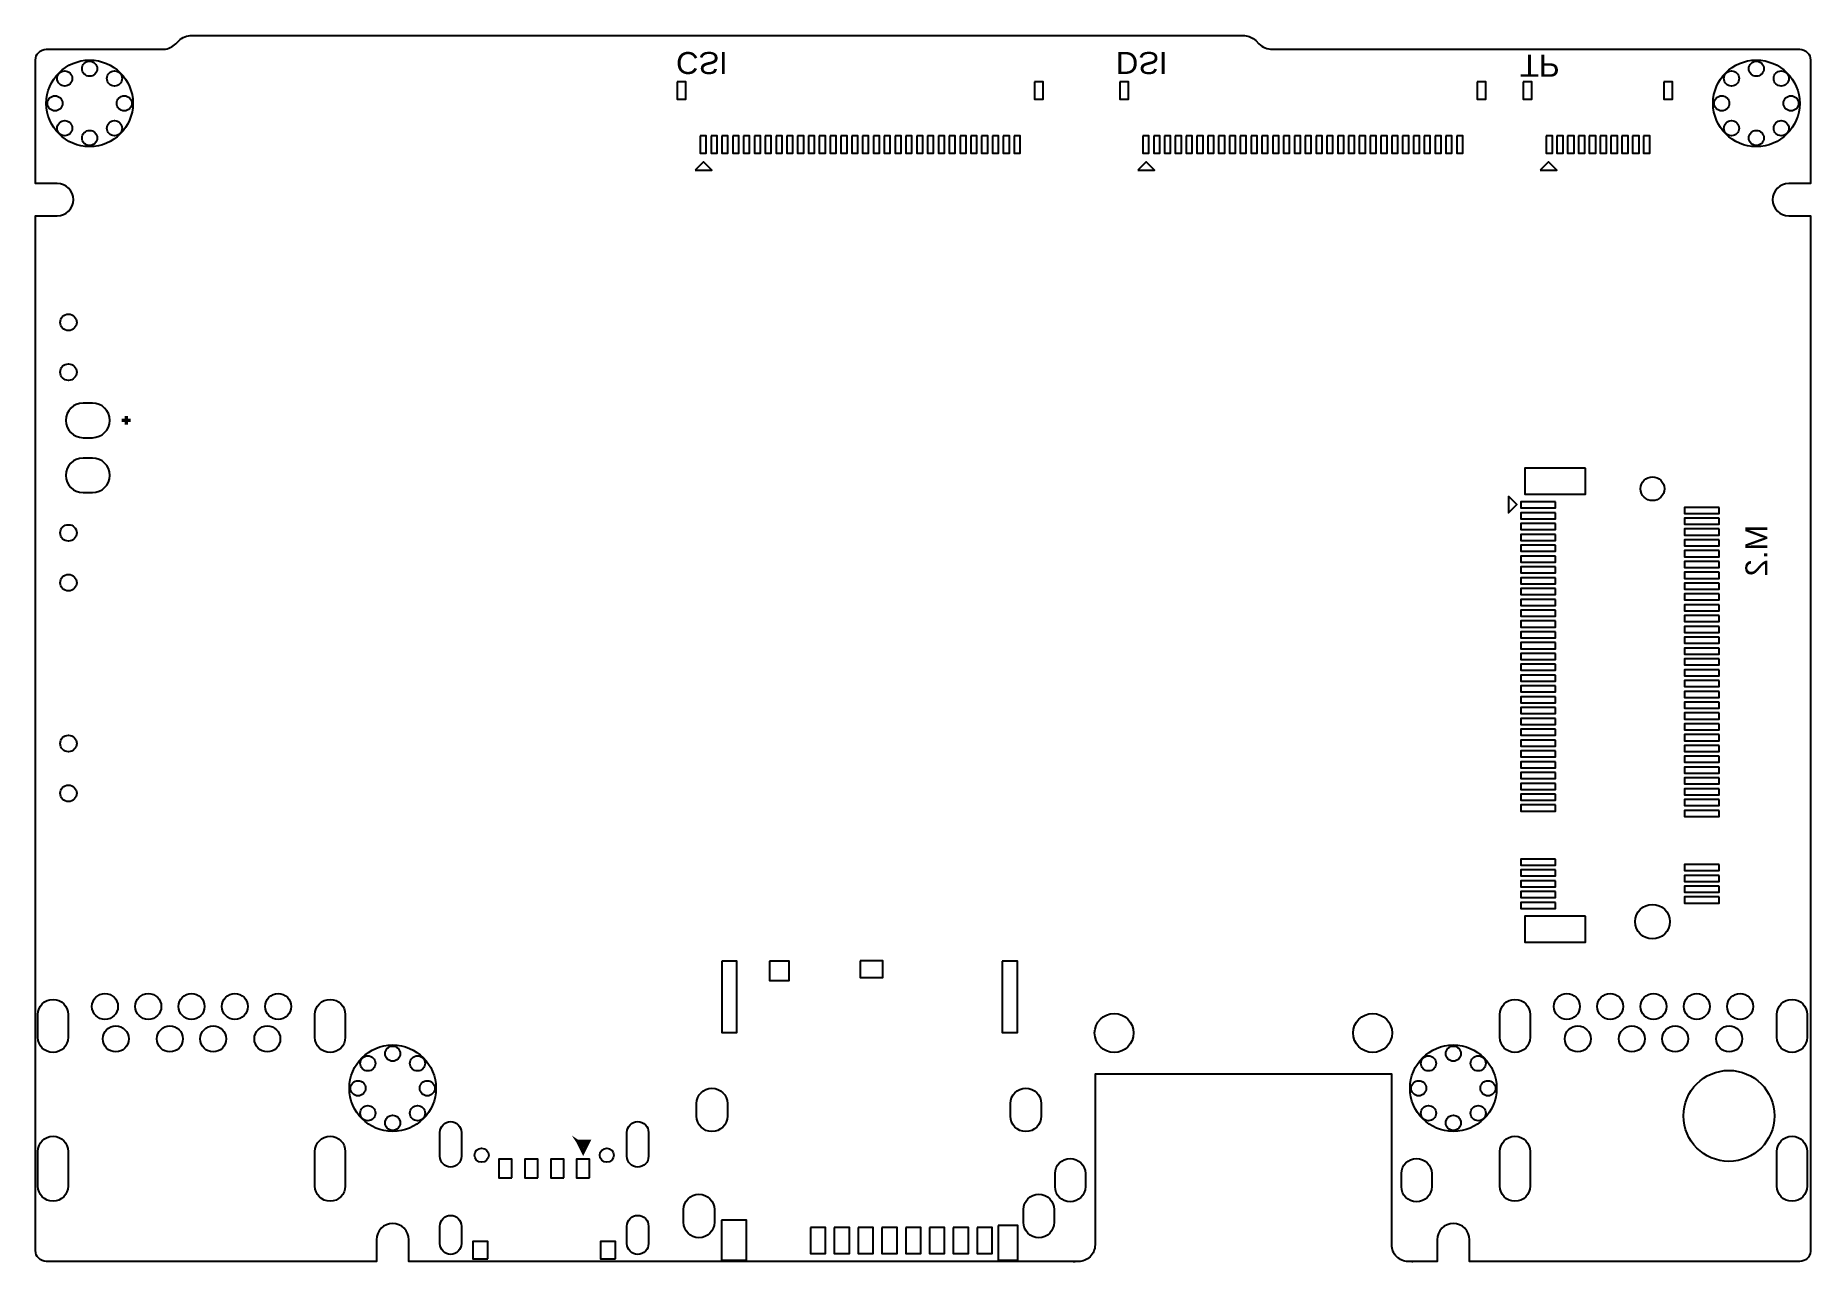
# Model space of a CAD drawing. Extents: x 0 to 82, y 0 to 56.6.
import ezdxf

# ---------------------------------------------------------------- set-up
doc = ezdxf.new("R2010")
doc.units = 0
for name, color, linetype in [('BG_OUTLINE', 7, 'CONTINUOUS'), ('BG_SILKSCREEN_BOTTOM', 7, 'CONTINUOUS'), ('PG_SILKSCREEN_BOTTOM', 7, 'CONTINUOUS'), ('PIN_BOTTOM', 7, 'CONTINUOUS')]:
    doc.layers.add(name, color=color, linetype=linetype)

msp = doc.modelspace()

# ---------------------------------------------------------------- linework, layer by layer
at = {"layer": 'BG_OUTLINE'}
msp.add_lwpolyline([(47.419768, 0.004064), (17.249902, 0.00762), (17.249902, 1.007618, 0.999991), (15.750032, 1.007618), (15.750032, 0.00762), (0.500126, 0.00762, -0.414214), (0, 0.507492), (0, 48.307498), (0.999998, 48.307498, 1), (0.999998, 49.807622), (0, 49.807622), (0, 55.507636, -0.414214), (0.500126, 56.007508), (5.923788, 56.007508, 0.178712), (6.478524, 56.263032), (6.615938, 56.400446, -0.189544), (7.230364, 56.642), (55.858664, 56.642, -0.17923), (56.36895, 56.407558), (56.519064, 56.257444, 0.192719), (57.143396, 56.007508), (81.499964, 56.007508, -0.414219), (82.00009, 55.507636), (82.00009, 49.807622), (81.000092, 49.807622, 1), (81.000092, 48.307498), (81.99882, 48.307498), (81.99882, 19.225768), (81.99882, 0.473456, -0.394329), (81.499964, 0.00762), (66.250058, 0.00762), (66.250058, 1.007618, 0.999991), (64.749934, 1.007618), (64.749934, 0.00762), (63.5762, 0.00762), (63.627, 0.00762), (63.415926, 0.00762, -0.414214), (62.653926, 0.76962), (62.653926, 8.659876), (62.103, 8.659876), (48.946054, 8.659876), (48.946054, 1.024382, 0.000528), (48.946054, 1.022604), (48.946054, 0.766318, -0.414311), (48.184054, 0.004064), (48.059086, 0.004064), (47.9298, 0.004064), (48.0314, 0.004064)], format="xyb", close=True, dxfattribs=at)
at = {"layer": 'PG_SILKSCREEN_BOTTOM'}
for points in [[(30.48, 50.419), (31.242, 50.419), (30.861, 50.8)], [(50.927, 50.419), (51.689, 50.419), (51.308, 50.8)], [(69.51472, 50.419), (70.27672, 50.419), (69.89572, 50.8)], [(68.052188, 35.356038), (68.052188, 34.594038), (68.433188, 34.975038)]]:
    msp.add_lwpolyline(points, close=True, dxfattribs=at)
at = {"layer": 'PG_SILKSCREEN_BOTTOM', "const_width": 0.1524}
for points in [[(3.9878, 38.862), (4.3942, 38.862)], [(4.191, 39.0652), (4.191, 38.6588)], [(25.049988, 5.550408), (25.550114, 5.550408), (25.300178, 5.050282), (25.049988, 5.550408), (25.450038, 5.450332), (25.25014, 5.25018), (25.049988, 5.550408), (25.349962, 5.350256)]]:
    msp.add_lwpolyline(points, dxfattribs=at)
at = {"layer": 'PIN_BOTTOM'}
for points in [[(29.650055, 54.50205), (29.650055, 53.70195), (30.050105, 53.70195), (30.050105, 54.50205)], [(46.149895, 54.50205), (46.149895, 53.70195), (46.549945, 53.70195), (46.549945, 54.50205)], [(50.097055, 54.50205), (50.097055, 53.70195), (50.497105, 53.70195), (50.497105, 54.50205)], [(66.596895, 54.50205), (66.596895, 53.70195), (66.996945, 53.70195), (66.996945, 54.50205)], [(68.731765, 54.50205), (68.731765, 53.70195), (69.131815, 53.70195), (69.131815, 54.50205)], [(75.231625, 54.50205), (75.231625, 53.70195), (75.631675, 53.70195), (75.631675, 54.50205)], [(30.710124, 52.002182), (30.710124, 51.202082), (30.990032, 51.202082), (30.990032, 52.002182)], [(31.209996, 52.002182), (31.209996, 51.202082), (31.489904, 51.202082), (31.489904, 52.002182)], [(31.710122, 52.002182), (31.710122, 51.202082), (31.99003, 51.202082), (31.99003, 52.002182)], [(32.209994, 52.002182), (32.209994, 51.202082), (32.489902, 51.202082), (32.489902, 52.002182)], [(32.71012, 52.002182), (32.71012, 51.202082), (32.990028, 51.202082), (32.990028, 52.002182)], [(33.209992, 52.002182), (33.209992, 51.202082), (33.4899, 51.202082), (33.4899, 52.002182)], [(33.710118, 52.002182), (33.710118, 51.202082), (33.990026, 51.202082), (33.990026, 52.002182)], [(34.20999, 52.002182), (34.20999, 51.202082), (34.489898, 51.202082), (34.489898, 52.002182)], [(34.710116, 52.002182), (34.710116, 51.202082), (34.990024, 51.202082), (34.990024, 52.002182)], [(35.209988, 52.002182), (35.209988, 51.202082), (35.489896, 51.202082), (35.489896, 52.002182)], [(35.710114, 52.002182), (35.710114, 51.202082), (35.990022, 51.202082), (35.990022, 52.002182)], [(36.209986, 52.002182), (36.209986, 51.202082), (36.489894, 51.202082), (36.489894, 52.002182)], [(36.710112, 52.002182), (36.710112, 51.202082), (36.99002, 51.202082), (36.99002, 52.002182)], [(37.209984, 52.002182), (37.209984, 51.202082), (37.489892, 51.202082), (37.489892, 52.002182)], [(37.71011, 52.002182), (37.71011, 51.202082), (37.990018, 51.202082), (37.990018, 52.002182)], [(38.209982, 52.002182), (38.209982, 51.202082), (38.48989, 51.202082), (38.48989, 52.002182)], [(38.710108, 52.002182), (38.710108, 51.202082), (38.990016, 51.202082), (38.990016, 52.002182)], [(39.20998, 52.002182), (39.20998, 51.202082), (39.489888, 51.202082), (39.489888, 52.002182)], [(39.710106, 52.002182), (39.710106, 51.202082), (39.990014, 51.202082), (39.990014, 52.002182)], [(40.209978, 52.002182), (40.209978, 51.202082), (40.489886, 51.202082), (40.489886, 52.002182)], [(40.710104, 52.002182), (40.710104, 51.202082), (40.990012, 51.202082), (40.990012, 52.002182)], [(41.209976, 52.002182), (41.209976, 51.202082), (41.489884, 51.202082), (41.489884, 52.002182)], [(41.710102, 52.002182), (41.710102, 51.202082), (41.99001, 51.202082), (41.99001, 52.002182)], [(42.209974, 52.002182), (42.209974, 51.202082), (42.489882, 51.202082), (42.489882, 52.002182)], [(42.7101, 52.002182), (42.7101, 51.202082), (42.990008, 51.202082), (42.990008, 52.002182)], [(43.209972, 52.002182), (43.209972, 51.202082), (43.48988, 51.202082), (43.48988, 52.002182)], [(43.710098, 52.002182), (43.710098, 51.202082), (43.990006, 51.202082), (43.990006, 52.002182)], [(44.20997, 52.002182), (44.20997, 51.202082), (44.489878, 51.202082), (44.489878, 52.002182)], [(44.710096, 52.002182), (44.710096, 51.202082), (44.990004, 51.202082), (44.990004, 52.002182)], [(45.209968, 52.002182), (45.209968, 51.202082), (45.489876, 51.202082), (45.489876, 52.002182)], [(51.157124, 52.002182), (51.157124, 51.202082), (51.437032, 51.202082), (51.437032, 52.002182)], [(51.656996, 52.002182), (51.656996, 51.202082), (51.936904, 51.202082), (51.936904, 52.002182)], [(52.157122, 52.002182), (52.157122, 51.202082), (52.43703, 51.202082), (52.43703, 52.002182)], [(52.656994, 52.002182), (52.656994, 51.202082), (52.936902, 51.202082), (52.936902, 52.002182)], [(53.15712, 52.002182), (53.15712, 51.202082), (53.437028, 51.202082), (53.437028, 52.002182)], [(53.656992, 52.002182), (53.656992, 51.202082), (53.9369, 51.202082), (53.9369, 52.002182)], [(54.157118, 52.002182), (54.157118, 51.202082), (54.437026, 51.202082), (54.437026, 52.002182)], [(54.65699, 52.002182), (54.65699, 51.202082), (54.936898, 51.202082), (54.936898, 52.002182)], [(55.157116, 52.002182), (55.157116, 51.202082), (55.437024, 51.202082), (55.437024, 52.002182)], [(55.656988, 52.002182), (55.656988, 51.202082), (55.936896, 51.202082), (55.936896, 52.002182)], [(56.157114, 52.002182), (56.157114, 51.202082), (56.437022, 51.202082), (56.437022, 52.002182)], [(56.656986, 52.002182), (56.656986, 51.202082), (56.936894, 51.202082), (56.936894, 52.002182)], [(57.157112, 52.002182), (57.157112, 51.202082), (57.43702, 51.202082), (57.43702, 52.002182)], [(57.656984, 52.002182), (57.656984, 51.202082), (57.936892, 51.202082), (57.936892, 52.002182)], [(58.15711, 52.002182), (58.15711, 51.202082), (58.437018, 51.202082), (58.437018, 52.002182)], [(58.656982, 52.002182), (58.656982, 51.202082), (58.93689, 51.202082), (58.93689, 52.002182)], [(59.157108, 52.002182), (59.157108, 51.202082), (59.437016, 51.202082), (59.437016, 52.002182)], [(59.65698, 52.002182), (59.65698, 51.202082), (59.936888, 51.202082), (59.936888, 52.002182)], [(60.157106, 52.002182), (60.157106, 51.202082), (60.437014, 51.202082), (60.437014, 52.002182)], [(60.656978, 52.002182), (60.656978, 51.202082), (60.936886, 51.202082), (60.936886, 52.002182)], [(61.157104, 52.002182), (61.157104, 51.202082), (61.437012, 51.202082), (61.437012, 52.002182)], [(61.656976, 52.002182), (61.656976, 51.202082), (61.936884, 51.202082), (61.936884, 52.002182)], [(62.157102, 52.002182), (62.157102, 51.202082), (62.43701, 51.202082), (62.43701, 52.002182)], [(62.656974, 52.002182), (62.656974, 51.202082), (62.936882, 51.202082), (62.936882, 52.002182)], [(63.1571, 52.002182), (63.1571, 51.202082), (63.437008, 51.202082), (63.437008, 52.002182)], [(63.656972, 52.002182), (63.656972, 51.202082), (63.93688, 51.202082), (63.93688, 52.002182)], [(64.157098, 52.002182), (64.157098, 51.202082), (64.437006, 51.202082), (64.437006, 52.002182)], [(64.65697, 52.002182), (64.65697, 51.202082), (64.936878, 51.202082), (64.936878, 52.002182)], [(65.157096, 52.002182), (65.157096, 51.202082), (65.437004, 51.202082), (65.437004, 52.002182)], [(65.656968, 52.002182), (65.656968, 51.202082), (65.936876, 51.202082), (65.936876, 52.002182)], [(69.781801, 52.002182), (69.781801, 51.202082), (70.081775, 51.202082), (70.081775, 52.002182)], [(70.281673, 52.002182), (70.281673, 51.202082), (70.581647, 51.202082), (70.581647, 52.002182)], [(70.781799, 52.002182), (70.781799, 51.202082), (71.081773, 51.202082), (71.081773, 52.002182)], [(71.281671, 52.002182), (71.281671, 51.202082), (71.581645, 51.202082), (71.581645, 52.002182)], [(71.781797, 52.002182), (71.781797, 51.202082), (72.081771, 51.202082), (72.081771, 52.002182)], [(72.281669, 52.002182), (72.281669, 51.202082), (72.581643, 51.202082), (72.581643, 52.002182)], [(72.781795, 52.002182), (72.781795, 51.202082), (73.081769, 51.202082), (73.081769, 52.002182)], [(73.281667, 52.002182), (73.281667, 51.202082), (73.581641, 51.202082), (73.581641, 52.002182)], [(73.781793, 52.002182), (73.781793, 51.202082), (74.081767, 51.202082), (74.081767, 52.002182)], [(74.281665, 52.002182), (74.281665, 51.202082), (74.581639, 51.202082), (74.581639, 52.002182)], [(71.598282, 36.653978), (68.798186, 36.653978), (68.798186, 35.454082), (71.598282, 35.454082)], [(70.22338, 35.093656), (68.62318, 35.093656), (68.62318, 34.814256), (70.22338, 34.814256)], [(70.22338, 34.593784), (68.62318, 34.593784), (68.62318, 34.314384), (70.22338, 34.314384)], [(77.773276, 34.84372), (76.173076, 34.84372), (76.173076, 34.56432), (77.773276, 34.56432)], [(70.22338, 34.093658), (68.62318, 34.093658), (68.62318, 33.814258), (70.22338, 33.814258)], [(77.773276, 34.343848), (76.173076, 34.343848), (76.173076, 34.064448), (77.773276, 34.064448)], [(77.773276, 33.843722), (76.173076, 33.843722), (76.173076, 33.564322), (77.773276, 33.564322)], [(70.22338, 33.593786), (68.62318, 33.593786), (68.62318, 33.314386), (70.22338, 33.314386)], [(70.22338, 33.09366), (68.62318, 33.09366), (68.62318, 32.81426), (70.22338, 32.81426)], [(77.773276, 33.34385), (76.173076, 33.34385), (76.173076, 33.06445), (77.773276, 33.06445)], [(77.773276, 32.843724), (76.173076, 32.843724), (76.173076, 32.564324), (77.773276, 32.564324)], [(70.22338, 32.593788), (68.62318, 32.593788), (68.62318, 32.314388), (70.22338, 32.314388)], [(70.22338, 32.093662), (68.62318, 32.093662), (68.62318, 31.814262), (70.22338, 31.814262)], [(77.773276, 32.343852), (76.173076, 32.343852), (76.173076, 32.064452), (77.773276, 32.064452)], [(70.22338, 31.59379), (68.62318, 31.59379), (68.62318, 31.31439), (70.22338, 31.31439)], [(77.773276, 31.843726), (76.173076, 31.843726), (76.173076, 31.564326), (77.773276, 31.564326)], [(77.773276, 31.343854), (76.173076, 31.343854), (76.173076, 31.064454), (77.773276, 31.064454)], [(70.22338, 31.093664), (68.62318, 31.093664), (68.62318, 30.814264), (70.22338, 30.814264)], [(70.22338, 30.593792), (68.62318, 30.593792), (68.62318, 30.314392), (70.22338, 30.314392)], [(77.773276, 30.843728), (76.173076, 30.843728), (76.173076, 30.564328), (77.773276, 30.564328)], [(77.773276, 30.343602), (76.173076, 30.343602), (76.173076, 30.064202), (77.773276, 30.064202)], [(70.22338, 30.093666), (68.62318, 30.093666), (68.62318, 29.814266), (70.22338, 29.814266)], [(70.22338, 29.593794), (68.62318, 29.593794), (68.62318, 29.314394), (70.22338, 29.314394)], [(77.773276, 29.84373), (76.173076, 29.84373), (76.173076, 29.56433), (77.773276, 29.56433)], [(70.22338, 29.093668), (68.62318, 29.093668), (68.62318, 28.814268), (70.22338, 28.814268)], [(77.773276, 29.343858), (76.173076, 29.343858), (76.173076, 29.064458), (77.773276, 29.064458)], [(77.773276, 28.843732), (76.173076, 28.843732), (76.173076, 28.564332), (77.773276, 28.564332)], [(70.22338, 28.593796), (68.62318, 28.593796), (68.62318, 28.314396), (70.22338, 28.314396)], [(70.22338, 28.09367), (68.62318, 28.09367), (68.62318, 27.81427), (70.22338, 27.81427)], [(77.773276, 28.343606), (76.173076, 28.343606), (76.173076, 28.064206), (77.773276, 28.064206)], [(70.22338, 27.593798), (68.62318, 27.593798), (68.62318, 27.314398), (70.22338, 27.314398)], [(70.22338, 27.093672), (68.62318, 27.093672), (68.62318, 26.814272), (70.22338, 26.814272)], [(77.773276, 27.843734), (76.173076, 27.843734), (76.173076, 27.564334), (77.773276, 27.564334)], [(77.773276, 27.343862), (76.173076, 27.343862), (76.173076, 27.064462), (77.773276, 27.064462)], [(70.22338, 26.5938), (68.62318, 26.5938), (68.62318, 26.3144), (70.22338, 26.3144)], [(77.773276, 26.843736), (76.173076, 26.843736), (76.173076, 26.564336), (77.773276, 26.564336)], [(77.773276, 26.34361), (76.173076, 26.34361), (76.173076, 26.06421), (77.773276, 26.06421)], [(70.22338, 26.093674), (68.62318, 26.093674), (68.62318, 25.814274), (70.22338, 25.814274)], [(70.22338, 25.593802), (68.62318, 25.593802), (68.62318, 25.314402), (70.22338, 25.314402)], [(77.773276, 25.843738), (76.173076, 25.843738), (76.173076, 25.564338), (77.773276, 25.564338)], [(70.22338, 25.093676), (68.62318, 25.093676), (68.62318, 24.814276), (70.22338, 24.814276)], [(77.773276, 25.343866), (76.173076, 25.343866), (76.173076, 25.064466), (77.773276, 25.064466)], [(77.773276, 24.84374), (76.173076, 24.84374), (76.173076, 24.56434), (77.773276, 24.56434)], [(70.22338, 24.593804), (68.62318, 24.593804), (68.62318, 24.314404), (70.22338, 24.314404)], [(70.22338, 24.093678), (68.62318, 24.093678), (68.62318, 23.814278), (70.22338, 23.814278)], [(77.773276, 24.343614), (76.173076, 24.343614), (76.173076, 24.064214), (77.773276, 24.064214)], [(77.773276, 23.843742), (76.173076, 23.843742), (76.173076, 23.564342), (77.773276, 23.564342)], [(70.22338, 23.593806), (68.62318, 23.593806), (68.62318, 23.314406), (70.22338, 23.314406)], [(70.22338, 23.09368), (68.62318, 23.09368), (68.62318, 22.81428), (70.22338, 22.81428)], [(77.773276, 23.34387), (76.173076, 23.34387), (76.173076, 23.06447), (77.773276, 23.06447)], [(70.22338, 22.593808), (68.62318, 22.593808), (68.62318, 22.314408), (70.22338, 22.314408)], [(77.773276, 22.843744), (76.173076, 22.843744), (76.173076, 22.564344), (77.773276, 22.564344)], [(77.773276, 22.343618), (76.173076, 22.343618), (76.173076, 22.064218), (77.773276, 22.064218)], [(70.22338, 22.093682), (68.62318, 22.093682), (68.62318, 21.814282), (70.22338, 21.814282)], [(70.22338, 21.59381), (68.62318, 21.59381), (68.62318, 21.31441), (70.22338, 21.31441)], [(77.773276, 21.843746), (76.173076, 21.843746), (76.173076, 21.564346), (77.773276, 21.564346)], [(77.773276, 21.343874), (76.173076, 21.343874), (76.173076, 21.064474), (77.773276, 21.064474)], [(70.22338, 21.093684), (68.62318, 21.093684), (68.62318, 20.814284), (70.22338, 20.814284)], [(77.773276, 20.843748), (76.173076, 20.843748), (76.173076, 20.564348), (77.773276, 20.564348)], [(70.22338, 18.593816), (68.62318, 18.593816), (68.62318, 18.314416), (70.22338, 18.314416)], [(70.22338, 18.09369), (68.62318, 18.09369), (68.62318, 17.81429), (70.22338, 17.81429)], [(77.773276, 18.343626), (76.173076, 18.343626), (76.173076, 18.064226), (77.773276, 18.064226)], [(70.22338, 17.593818), (68.62318, 17.593818), (68.62318, 17.314418), (70.22338, 17.314418)], [(77.773276, 17.843754), (76.173076, 17.843754), (76.173076, 17.564354), (77.773276, 17.564354)], [(77.773276, 17.343628), (76.173076, 17.343628), (76.173076, 17.064228), (77.773276, 17.064228)], [(70.22338, 17.093692), (68.62318, 17.093692), (68.62318, 16.814292), (70.22338, 16.814292)], [(70.22338, 16.59382), (68.62318, 16.59382), (68.62318, 16.31442), (70.22338, 16.31442)], [(77.773276, 16.843756), (76.173076, 16.843756), (76.173076, 16.564356), (77.773276, 16.564356)], [(71.598282, 15.953994), (68.798186, 15.953994), (68.798186, 14.754098), (71.598282, 14.754098)], [(31.699962, 13.884656), (31.699962, 10.584688), (32.399986, 10.584688), (32.399986, 13.884656)], [(33.909889, 13.884529), (33.909889, 12.984607), (34.809811, 12.984607), (34.809811, 13.884529)], [(38.1, 13.899769), (38.1, 13.119735), (39.150036, 13.119735), (39.150036, 13.899769)], [(44.660058, 13.879576), (44.660058, 10.579608), (45.360082, 10.579608), (45.360082, 13.879576)], [(21.999956, 3.875278), (21.999956, 4.725162), (21.400008, 4.725162), (21.400008, 3.875278)], [(23.200106, 3.875278), (23.200106, 4.725162), (22.600158, 4.725162), (22.600158, 3.875278)], [(24.400002, 3.875278), (24.400002, 4.725162), (23.800054, 4.725162), (23.800054, 3.875278)], [(25.600152, 3.875278), (25.600152, 4.725162), (25.000204, 4.725162), (25.000204, 3.875278)], [(31.694882, 1.909826), (31.694882, 0.05969), (32.844994, 0.05969), (32.844994, 1.909826)], [(44.480099, 1.669669), (44.480099, 0.069723), (45.380021, 0.069723), (45.380021, 1.669669)], [(20.900136, 0.125222), (20.900136, 0.925322), (20.200112, 0.925322), (20.200112, 0.125222)], [(26.800048, 0.125222), (26.800048, 0.925322), (26.100024, 0.925322), (26.100024, 0.125222)], [(35.80003, 1.569466), (35.80003, 0.36957), (36.500054, 0.36957), (36.500054, 1.569466)], [(36.89985, 1.569466), (36.89985, 0.36957), (37.599874, 0.36957), (37.599874, 1.569466)], [(37.999924, 1.569466), (37.999924, 0.36957), (38.699948, 0.36957), (38.699948, 1.569466)], [(39.099998, 1.569466), (39.099998, 0.36957), (39.800022, 0.36957), (39.800022, 1.569466)], [(40.200072, 1.569466), (40.200072, 0.36957), (40.900096, 0.36957), (40.900096, 1.569466)], [(41.299892, 1.569466), (41.299892, 0.36957), (41.999916, 0.36957), (41.999916, 1.569466)], [(42.399966, 1.569466), (42.399966, 0.36957), (43.09999, 0.36957), (43.09999, 1.569466)], [(43.50004, 1.569466), (43.50004, 0.36957), (44.200064, 0.36957), (44.200064, 1.569466)]]:
    msp.add_lwpolyline(points, close=True, dxfattribs=at)
for points in [[(2.6289, 39.662608), (2.1971, 39.662608, 1), (2.1971, 38.062408), (2.6289, 38.062408, 1)], [(2.6289, 37.122608), (2.1971, 37.122608, 1), (2.1971, 35.522408), (2.6289, 35.522408, 1)], [(1.51003, 11.41222), (1.51003, 10.362184, -1), (0.109982, 10.362184), (0.109982, 11.41222, -1)], [(14.310106, 11.41222), (14.310106, 10.362184, -1), (12.910058, 10.362184), (12.910058, 11.41222, -1)], [(69.047106, 11.411966), (69.047106, 10.36193, -1), (67.647058, 10.36193), (67.647058, 11.411966, -1)], [(81.847182, 11.411966), (81.847182, 10.36193, -1), (80.447134, 10.36193), (80.447134, 11.411966, -1)], [(31.961328, 7.299452), (31.961328, 6.715252, -1), (30.538928, 6.715252), (30.538928, 7.299452, -1)], [(46.461172, 7.299452), (46.461172, 6.715252, -1), (45.038772, 6.715252), (45.038772, 7.299452, -1)], [(1.51003, 5.087239), (1.51003, 3.487293, -1), (0.109982, 3.487293), (0.109982, 5.087239, -1)], [(14.310106, 5.087239), (14.310106, 3.487293, -1), (12.910058, 3.487293), (12.910058, 5.087239, -1)], [(19.680047, 5.964555), (19.680047, 4.864481, -1), (18.680049, 4.864481), (18.680049, 5.964555, -1)], [(28.320111, 5.964555), (28.320111, 4.864481, -1), (27.320113, 4.864481), (27.320113, 5.964555, -1)], [(69.047106, 5.086985), (69.047106, 3.487039, -1), (67.647058, 3.487039), (67.647058, 5.086985, -1)], [(81.847182, 5.086985), (81.847182, 3.487039, -1), (80.447134, 3.487039), (80.447134, 5.086985, -1)], [(48.50003, 4.061968), (48.50003, 3.46202, -1), (47.099982, 3.46202), (47.099982, 4.061968, -1)], [(64.499998, 4.061968), (64.499998, 3.46202, -1), (63.09995, 3.46202), (63.09995, 4.061968, -1)], [(31.361126, 2.399538), (31.361126, 1.815338, -1), (29.938726, 1.815338), (29.938726, 2.399538, -1)], [(47.061374, 2.399538), (47.061374, 1.815338, -1), (45.638974, 1.815338), (45.638974, 2.399538, -1)], [(19.680047, 1.63449), (19.680047, 0.83439, -1), (18.680049, 0.83439), (18.680049, 1.63449, -1)], [(28.320111, 1.63449), (28.320111, 0.83439, -1), (27.320113, 0.83439), (27.320113, 1.63449, -1)]]:
    msp.add_lwpolyline(points, format="xyb", close=True, dxfattribs=at)
for centre, radius in [((2.499868, 53.50764), 1.999996), ((1.349756, 54.657752), 0.350012), ((2.499868, 55.107586), 0.350012), ((3.64998, 54.657752), 0.350012), ((79.499968, 53.50764), 1.999996), ((78.349856, 54.657752), 0.350012), ((79.499968, 55.107586), 0.350012), ((80.65008, 54.657752), 0.350012), ((0.899922, 53.50764), 0.350012), ((4.099814, 53.50764), 0.350012), ((77.900022, 53.50764), 0.350012), ((81.099914, 53.50764), 0.350012), ((1.349756, 52.357528), 0.350012), ((3.64998, 52.357528), 0.350012), ((78.349856, 52.357528), 0.350012), ((80.65008, 52.357528), 0.350012), ((2.499868, 51.907694), 0.350012), ((79.499968, 51.907694), 0.350012), ((1.524, 43.39082), 0.381), ((1.524, 41.090596), 0.381), ((74.698098, 35.704018), 0.550037), ((1.524, 33.66262), 0.381), ((1.524, 31.362396), 0.381), ((1.524, 23.93442), 0.381), ((1.524, 21.634196), 0.381), ((74.698098, 15.704058), 0.799973), ((3.210052, 11.787124), 0.599948), ((5.210048, 11.787124), 0.599948), ((7.210044, 11.787124), 0.599948), ((9.21004, 11.787124), 0.599948), ((11.210036, 11.787124), 0.599948), ((70.747128, 11.78687), 0.599948), ((72.747124, 11.78687), 0.599948), ((74.74712, 11.78687), 0.599948), ((76.747116, 11.78687), 0.599948), ((78.747112, 11.78687), 0.599948), ((3.709924, 10.287254), 0.599948), ((6.210046, 10.287254), 0.599948), ((8.210042, 10.287254), 0.599948), ((10.710164, 10.287254), 0.599948), ((49.829974, 10.562082), 0.900049), ((61.770006, 10.562082), 0.900049), ((71.247, 10.287), 0.599948), ((73.747122, 10.287), 0.599948), ((75.747118, 10.287), 0.599948), ((78.24724, 10.287), 0.599948), ((16.500094, 8.007604), 1.999996), ((16.500094, 9.60755), 0.350012), ((65.499996, 8.007604), 1.999996), ((65.499996, 9.60755), 0.350012), ((15.349982, 9.157716), 0.350012), ((17.650206, 9.157716), 0.350012), ((64.349884, 9.157716), 0.350012), ((66.650108, 9.157716), 0.350012), ((14.900148, 8.007604), 0.350012), ((18.10004, 8.007604), 0.350012), ((63.90005, 8.007604), 0.350012), ((67.099942, 8.007604), 0.350012), ((78.232, 6.731), 2.099945), ((15.349982, 6.857492), 0.350012), ((16.500094, 6.407658), 0.350012), ((17.650206, 6.857492), 0.350012), ((64.349884, 6.857492), 0.350012), ((65.499996, 6.407658), 0.350012), ((66.650108, 6.857492), 0.350012), ((20.610068, 4.914392), 0.324993), ((26.390092, 4.914392), 0.324993)]:
    msp.add_circle(centre, radius, dxfattribs=at)

# ---------------------------------------------------------------- texts
at = {"layer": 'BG_SILKSCREEN_BOTTOM', "text_generation_flag": 2, "width": 1.0525}
for s, rotation, p in [('CSI', 180, (29.591, 55.88)), ('DSI', 180, (49.911, 55.88)), ('TP', 180, (68.58, 55.753)), ('M.2', 90, (80.01, 34.036))]:
    msp.add_text(s, height=1.016, rotation=rotation, dxfattribs=at).set_placement(p)

doc.saveas('drawing.dxf')
